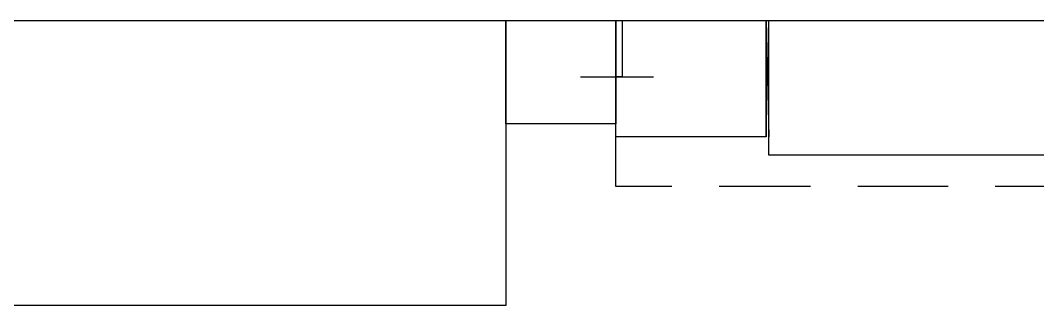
# Model space of a CAD drawing. Header units: millimetres. Extents: x 5 to 415, y 48 to 251.
# Drawn here: x 216.04 to 229.76, y 204.74 to 208.58 of the extents above; entities that cross this region are included whole.
import ezdxf

# ---------------------------------------------------------------- set-up
doc = ezdxf.new("R2010")
doc.units = ezdxf.units.MM
doc.layers.add('P', color=7, linetype='Continuous')

msp = doc.modelspace()

# ---------------------------------------------------------------- linework, layer by layer
at = {"layer": 'P'}
for points in [[(215.9, 208.58), (222.585, 208.58)], [(222.585, 207.186), (222.585, 208.58)], [(222.585, 208.58), (224.067, 208.58)], [(222.585, 208.58), (222.585, 204.735)], [(224.067, 208.58), (224.825, 208.58)], [(224.067, 207.786), (224.067, 208.58)], [(224.067, 207.01), (224.067, 208.58)], [(224.067, 208.58), (226.095, 208.58)], [(224.067, 208.58), (224.067, 207.186)], [(224.067, 207.821), (224.067, 208.58)], [(224.067, 208.58), (224.155, 208.58)], [(224.155, 208.58), (224.155, 207.821)], [(225.46, 208.58), (226.695, 208.58)], [(226.095, 207.01), (226.095, 208.58)], [(226.095, 208.58), (226.131, 207.01)], [(226.095, 208.58), (226.095, 207.01)], [(226.131, 206.763), (226.131, 208.58)], [(226.131, 208.58), (230.84, 208.58)], [(227.33, 208.58), (228.547, 208.58)], [(229.182, 208.58), (230.417, 208.58)], [(223.591, 207.821), (224.578, 207.821)], [(224.067, 207.733), (224.067, 207.91)], [(224.067, 207.91), (224.067, 207.733)], [(224.155, 207.821), (224.067, 207.821)], [(224.067, 207.186), (222.585, 207.186)], [(224.067, 206.34), (224.067, 207.151)], [(226.095, 207.01), (224.067, 207.01)], [(230.84, 206.763), (226.131, 206.763)], [(224.825, 206.34), (224.067, 206.34)], [(226.695, 206.34), (225.46, 206.34)], [(228.547, 206.34), (227.33, 206.34)], [(230.417, 206.34), (229.182, 206.34)], [(222.585, 204.735), (215.9, 204.735)]]:
    msp.add_lwpolyline(points, dxfattribs=at)

doc.saveas('drawing.dxf')
